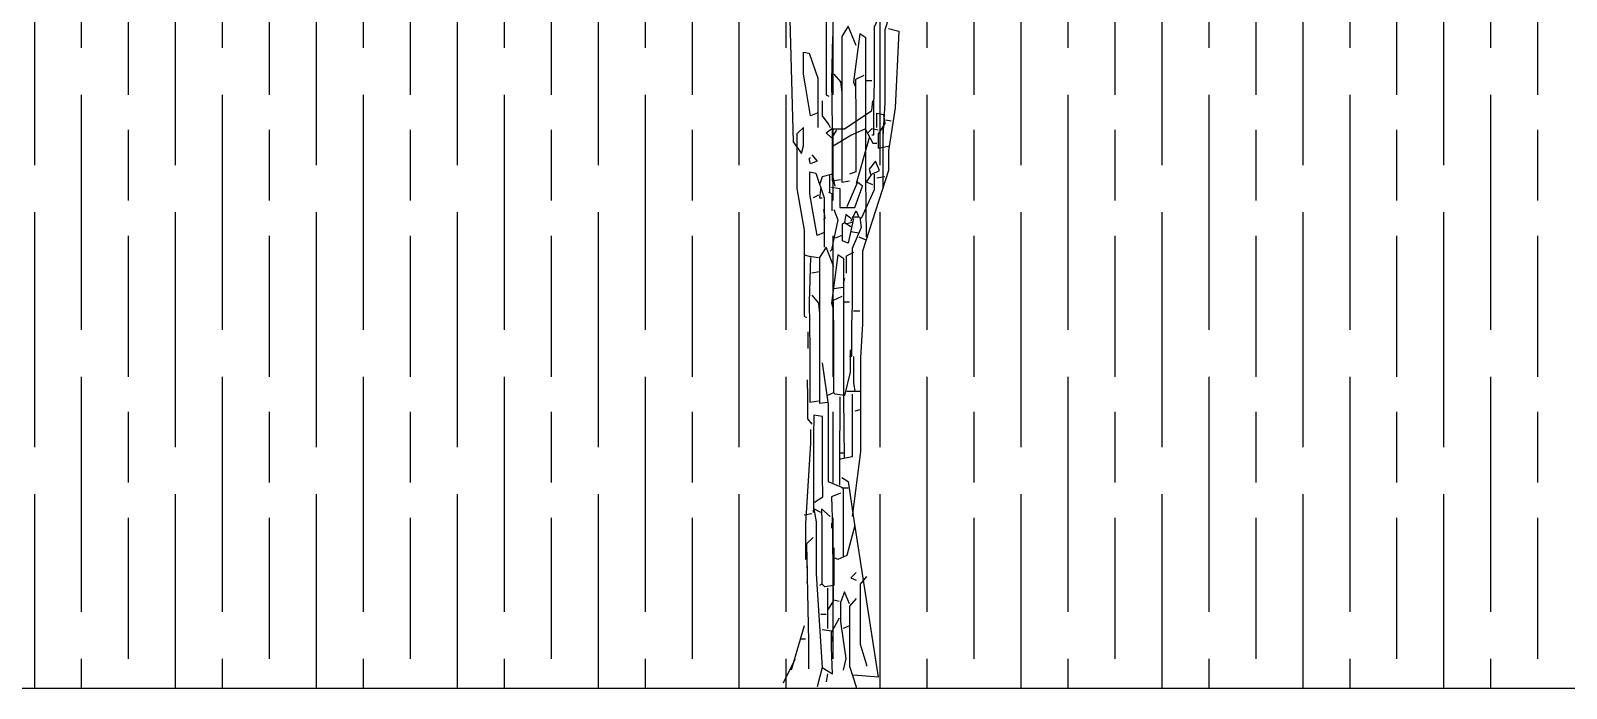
# Model space of a CAD drawing. Header units: centimetres. Extents: x 2004 to 13885, y -3131 to 5891.
# Drawn here: x 5918 to 6572, y -1953 to -1673 of the extents above; entities that cross this region are included whole.
import ezdxf

# ---------------------------------------------------------------- set-up
doc = ezdxf.new("R2010")
doc.units = ezdxf.units.CM

msp = doc.modelspace()

# ---------------------------------------------------------------- hatches: boundary and pattern name
at = {"transparency": 33554508}
h = msp.add_hatch(dxfattribs=at)
h.set_pattern_fill('GOST_WOOD', color=256, scale=10)
h.set_pattern_definition([(90, (0, 600), (60, -4e-15), [100, -20]), (90, (20, 580), (60, -4e-15), [60, -15, 30, -15]), (90, (40, 550), (60, -4e-15), [100, -20])])
h.paths.add_polyline_path([(7264.59, -1952.53), (7264.59, -1352.53), (5264.59, -1352.53), (5264.59, -1952.53), (5464.59, -1952.53)])

# ---------------------------------------------------------------- linework, layer by layer
msp.add_line((5464.59, -1952.53), (7264.59, -1952.53))
at = {"color": 84}
for points in [[(6250.92, -1573.82), (6252.44, -1625.87), (6255.9, -1630.85), (6256.74, -1627.53), (6256.74, -1619.78), (6253.97, -1622.55), (6253.97, -1645.8), (6257.01, -1663.52), (6257.01, -1700.06), (6258.12, -1700.61)], [(6300.25, -1608.41), (6295.77, -1611.47), (6293, -1629.74), (6293, -1638.05), (6281.93, -1672.38), (6281.93, -1703.38), (6281.1, -1717.78), (6281.1, -1739.92), (6281.1, -1739.92)], [(6280.82, -1657.98), (6281.37, -1662.41), (6277.5, -1671.27), (6277.5, -1695.08), (6277.22, -1703.94), (6277.22, -1717.22), (6276.39, -1717.22)], [(6241.51, -1667.95), (6243.03, -1719.99), (6246.49, -1724.97), (6247.32, -1721.65), (6247.32, -1713.9), (6244.55, -1716.67), (6244.55, -1739.92), (6247.6, -1757.64), (6247.6, -1794.18), (6248.71, -1794.74)], [(6269.75, -1679.02), (6266.42, -1670.72), (6263.66, -1675.14), (6263.66, -1700.06), (6263.66, -1731.07), (6263.66, -1737.16), (6266.98, -1736.6)], [(6288.02, -1672.93), (6286.36, -1705.6), (6283.59, -1723.87), (6283.59, -1732.17), (6272.51, -1766.5), (6272.51, -1797.51), (6271.68, -1811.9), (6271.68, -1851.76), (6268.09, -1879.45)], [(6283.59, -1671.82), (6288.02, -1672.93)], [(6259.78, -1675.14), (6259.23, -1693.97), (6259.5, -1713.9), (6259.5, -1736.6), (6263.1, -1736.05)], [(6274.18, -1760.41), (6273.9, -1734.94), (6273.9, -1675.7), (6271.41, -1674.04), (6268.64, -1694.52), (6269.19, -1696.18)], [(6253.14, -1707.81), (6250.37, -1708.92), (6248.15, -1696.18), (6247.32, -1691.2), (6247.32, -1681.79), (6249.81, -1682.34), (6253.41, -1692.86), (6253.41, -1713.9)], [(6260.34, -1691.2), (6263.1, -1694.52), (6263.66, -1698.95)], [(6273.07, -1691.75), (6269.47, -1693.42), (6269.61, -1710.03), (6269.61, -1732.73), (6266.98, -1733.83)], [(6274.18, -1693.97), (6276.39, -1693.97)], [(6255.35, -1702.53), (6255.35, -1708.92), (6258.12, -1712.79), (6258.67, -1713.9)], [(6261.44, -1715.01), (6259.23, -1718.33), (6257.01, -1716.12), (6259.23, -1714.46), (6264.76, -1714.46), (6276.39, -1706.7), (6276.87, -1702.53)], [(6278.6, -1713.9), (6278.6, -1707.81), (6281.37, -1708.36), (6281.93, -1712.24), (6279.16, -1716.67), (6279.16, -1722.76), (6284.14, -1721.65)], [(6282.48, -1710.58), (6284.7, -1711.13)], [(6260.06, -1733.83), (6260.06, -1721.65), (6267.53, -1717.22), (6273.62, -1714.46), (6276.94, -1720.55), (6278.6, -1720.55)], [(6275.28, -1718.33), (6269.75, -1737.71)], [(6279.16, -1715.01), (6276.39, -1714.46), (6274.73, -1716.12)], [(6281.1, -1714.46), (6281.1, -1722.21)], [(6250.92, -1725.53), (6253.14, -1728.3), (6250.37, -1729.4), (6249.81, -1727.19), (6250.37, -1726.64)], [(6276.94, -1738.26), (6274.18, -1737.16), (6276.39, -1733.83), (6279.71, -1732.17), (6278.05, -1728.3), (6275.28, -1731.62), (6275.84, -1733.83)], [(6255.9, -1758.75), (6253.14, -1759.86), (6250.92, -1747.12), (6250.09, -1742.14), (6250.09, -1732.73), (6252.58, -1733.28), (6256.18, -1743.8), (6256.18, -1764.84)], [(6260.89, -1738.82), (6259.78, -1733.83), (6255.35, -1734.94), (6254.24, -1738.26)], [(6258.4, -1734.39), (6258.4, -1741.58)], [(6259.23, -1739.37), (6262.83, -1739.92), (6262.83, -1747.95), (6269.19, -1747.95), (6272.51, -1738.82), (6270.3, -1737.16), (6265.87, -1747.68)], [(6277.5, -1733.83), (6277.5, -1740.48), (6271.96, -1752.66)], [(6281.93, -1734.94), (6278.6, -1735.49)], [(6253.69, -1742.69), (6251.48, -1743.8)], [(6254.8, -1739.37), (6254.24, -1743.8), (6255.35, -1743.8)], [(6259.5, -1749.34), (6259.5, -1742.14), (6258.12, -1741.58)], [(6255.9, -1748.78), (6256.46, -1752.66), (6255.9, -1753.21)], [(6260.33, -1748.78), (6261.99, -1753.21), (6259.23, -1765.95), (6258.67, -1766.5)], [(6267.53, -1752.66), (6265.32, -1751), (6264.76, -1754.32), (6267.53, -1755.98)], [(6267.53, -1753.77), (6269.75, -1749.34), (6270.85, -1752.1), (6268.09, -1752.1)], [(6268.64, -1752.66), (6266.42, -1763.18), (6263.93, -1762.07), (6263.93, -1754.87), (6264.76, -1754.32)], [(6268.09, -1754.32), (6265.87, -1754.87)], [(6271.41, -1752.1), (6271.96, -1756.53), (6268.09, -1765.39), (6268.09, -1789.2), (6267.81, -1798.06), (6267.81, -1811.35), (6266.98, -1811.35)], [(6267.53, -1758.19), (6270.85, -1758.75)], [(6260.33, -1773.14), (6257.01, -1764.84), (6254.24, -1769.27), (6254.24, -1794.18), (6254.24, -1825.19), (6254.24, -1831.28), (6257.57, -1830.73)], [(6263.66, -1759.86), (6260.89, -1760.96)], [(6270.85, -1760.41), (6273.62, -1761.52)], [(6247.6, -1768.16), (6249.81, -1768.71), (6253.69, -1769.27)], [(6250.37, -1769.27), (6249.81, -1788.09), (6250.09, -1808.02), (6250.09, -1830.73), (6253.69, -1830.17)], [(6264.76, -1854.53), (6264.49, -1829.06), (6264.49, -1769.82), (6261.99, -1768.16), (6259.23, -1788.65), (6259.78, -1790.31)], [(6268.64, -1767.05), (6265.59, -1768.71), (6265.59, -1775.91)], [(6254.24, -1775.36), (6250.92, -1775.91)], [(6264.76, -1778.13), (6264.21, -1780.34)], [(6264.21, -1782), (6260.33, -1782.56)], [(6250.92, -1785.32), (6253.69, -1788.65), (6254.24, -1793.08)], [(6263.66, -1785.88), (6260.06, -1787.54), (6260.2, -1804.15), (6260.2, -1826.85), (6257.57, -1827.96)], [(6264.76, -1788.09), (6266.98, -1788.09)], [(6268.64, -1791.97), (6271.41, -1791.97)], [(6249.26, -1800.83), (6249.26, -1808.02)], [(6267.25, -1808.58), (6267.25, -1817.99), (6264.76, -1827.96), (6260.89, -1827.4), (6260.33, -1826.85)], [(6255.35, -1814.12), (6257.84, -1831.83), (6257.84, -1864.5), (6264.21, -1867.27), (6264.21, -1896.61)], [(6268.64, -1811.35), (6268.64, -1822.42), (6269.19, -1826.3)], [(6248.98, -1821.31), (6249.12, -1828.51), (6249.12, -1837.92), (6250.92, -1840.14)], [(6262.83, -1828.51), (6262.69, -1857.3), (6262.69, -1866.16)], [(6268.09, -1827.4), (6268.09, -1837.92), (6268.09, -1853.98), (6263.1, -1855.09)], [(6271.41, -1826.3), (6265.87, -1826.3)], [(6252.03, -1873.36), (6255.63, -1871.14), (6255.49, -1861.73), (6255.49, -1836.82), (6251.75, -1836.26), (6251.61, -1845.67), (6251.61, -1875.57), (6251.48, -1877.79)], [(6271.41, -1834.05), (6269.19, -1834.6)], [(6250.37, -1842.35), (6250.37, -1848.44), (6248.15, -1882.22), (6248.15, -1897.72)], [(6262.55, -1852.32), (6264.76, -1852.32)], [(6263.66, -1862.84), (6266.42, -1864.5), (6268.64, -1880), (6279.21, -1947.75), (6268.64, -1947)], [(6263.1, -1869.48), (6259.23, -1871.14), (6259.78, -1884.43), (6259.78, -1895.5)], [(6263.66, -1867.27), (6266.42, -1867.27)], [(6254.8, -1877.79), (6251.75, -1876.13), (6252.72, -1881.66), (6252.72, -1903.81), (6255.35, -1943.67), (6253.14, -1951.98)], [(6258.67, -1879.45), (6255.07, -1876.13), (6255.21, -1881.66), (6255.21, -1908.24), (6254.24, -1908.79)], [(6250.92, -1878.34), (6247.6, -1878.89)], [(6259.23, -1882.22), (6259.23, -1884.43)], [(6251.48, -1888.31), (6248.71, -1891.07), (6249.54, -1932.6), (6249.54, -1944.23)], [(6269.19, -1883.32), (6265.87, -1896.06), (6261.99, -1897.72), (6260.89, -1897.17)], [(6260.33, -1892.74), (6260.33, -1908.79), (6256.46, -1909.35), (6255.35, -1908.24)], [(6248.98, -1900.49), (6248.98, -1907.13), (6248.71, -1907.68)], [(6269.75, -1903.26), (6267.53, -1905.47), (6269.75, -1906.58)], [(6274.25, -1904.92), (6271.48, -1908.24), (6271.48, -1933.71), (6274.25, -1942.57), (6274.25, -1943.12)], [(6260.06, -1909.35), (6260.06, -1915.44), (6257.57, -1919.31)], [(6257.57, -1909.9), (6257.57, -1927.06)], [(6260.33, -1914.88), (6262.55, -1915.44)], [(6266.98, -1916.54), (6264.76, -1911.56), (6263.1, -1915.99), (6263.1, -1924.29), (6265.32, -1939.8), (6264.21, -1944.78)], [(6269.75, -1914.33), (6266.98, -1917.65), (6266.98, -1943.12), (6269.75, -1951.98), (6269.75, -1952.53)], [(6254.8, -1920.97), (6257.01, -1920.97)], [(6247.6, -1925.96), (6242.06, -1944.78)], [(6255.35, -1943.67), (6259.78, -1946.44), (6259.23, -1935.37), (6259.23, -1928.17), (6255.35, -1927.62)], [(6262.55, -1922.63), (6259.23, -1928.72)], [(6266.98, -1925.96), (6264.21, -1927.06)], [(6245.94, -1931.49), (6248.15, -1931.49)], [(6259.78, -1930.39), (6259.78, -1932.6)], [(6243.72, -1940.35), (6238.74, -1950.32)], [(6257.57, -1946.44), (6257.01, -1949.76)]]:
    msp.add_lwpolyline(points, dxfattribs=at)

doc.saveas('drawing.dxf')
